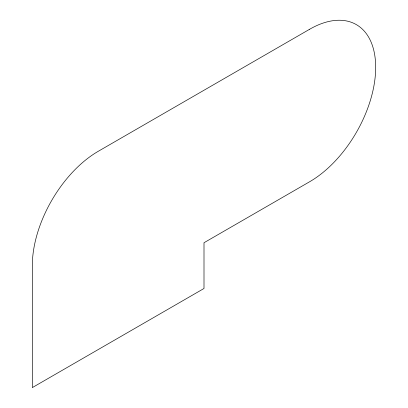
<?xml version="1.0" encoding="UTF-8"?>
<svg xmlns="http://www.w3.org/2000/svg" width="408" height="408" viewBox="0 0 408 408"><rect width="100%" height="100%" fill="white"/><g stroke="black" fill="none" stroke-linecap="round" stroke-linejoin="round"><path stroke-width="0.61" d="M309.647 29.248L98.353 151.24A93.381 53.912 -60 0 0 32.319 265.608L32.319 387.6L204 288.481L204 242.734L309.647 181.739A93.381 53.912 -60 0 0 375.681 67.371A93.381 53.912 -60 0 0 309.647 29.248"/></g></svg>
